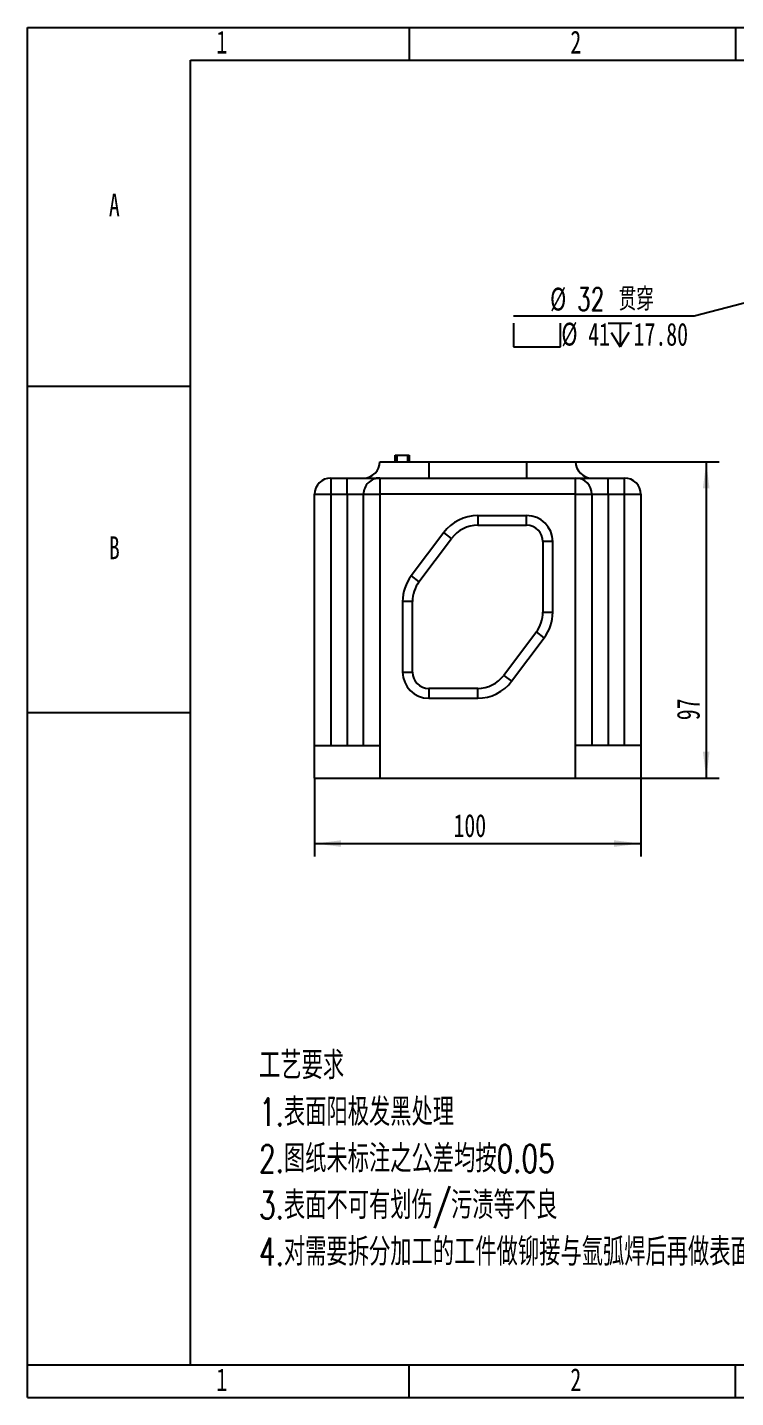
# Model space of a CAD drawing. Header units: millimetres. Extents: x 0 to 305, y 0 to 210.
# Drawn here: x 0 to 108.5, y 0 to 210 of the extents above; entities that cross this region are included whole.
import ezdxf

# ---------------------------------------------------------------- set-up
doc = ezdxf.new("R2010")
doc.units = ezdxf.units.MM
doc.layers.add('图框', color=7, linetype='Continuous')
doc.styles.add('SLDTEXTSTYLE0', font='TXT', dxfattribs={"width": 0.7, "bigfont": 'bigfont'})
doc.styles.add('SLDTEXTSTYLE3', font='TXT', dxfattribs={"width": 0.7})
doc.dimstyles.new('SLDDIMSTYLE1', dxfattribs={"dimtxt": 3.5, "dimasz": 4.08, "dimexe": 0, "dimexo": 0.0625, "dimgap": 0.875, "dimtad": 0, "dimtih": 1, "dimtoh": 1, "dimlfac": 2, "dimrnd": 1e-09, "dimzin": 12, "dimdsep": 46, "dimtxsty": 'SLDTEXTSTYLE3', "dimblk1": 'NONE', "dimsah": 1, "dimcen": 0, "dimadec": 0, "dimazin": 3, "dimtfac": 1, "dimtmove": 0, "dimatfit": 3, "dimldrblk": 'NONE', "dimfxl": 1, "dimfrac": 2, "dimtolj": 1, "dimtzin": 12, "dimarcsym": 0})
doc.dimstyles.new('SLDDIMSTYLE3', dxfattribs={"dimtxt": 3.5, "dimasz": 4.08, "dimexe": 0, "dimexo": 0.0625, "dimgap": 0.875, "dimtad": 2, "dimlfac": 2, "dimrnd": 1e-09, "dimzin": 12, "dimdsep": 46, "dimtxsty": 'SLDTEXTSTYLE3', "dimsah": 1, "dimcen": 0.09, "dimadec": 0, "dimazin": 3, "dimtfac": 1, "dimtofl": 0, "dimtmove": 0, "dimatfit": 3, "dimfxl": 1, "dimfrac": 2, "dimtolj": 1, "dimtzin": 12, "dimarcsym": 0})

# ---------------------------------------------------------------- blocks, each defined once
blk = doc.blocks.new('SW_SYMBOL_HOLE_SPOT')
at = {"layer": '图框', "color": 0}
for p, q in [((0, 875), (0, 75)), ((1600, 75), (1600, 875)), ((0, 75), (1600, 75))]:
    blk.add_line(p, q, dxfattribs=at)
blk = doc.blocks.new('SW_SYMBOL_HOLE_DEPTH')
at = {"layer": '图框', "color": 0}
for p, q in [((0, 875), (800, 875)), ((100, 555), (400, 75)), ((400, 875), (400, 75)), ((700, 555), (400, 75))]:
    blk.add_line(p, q, dxfattribs=at)
blk = doc.blocks.new('_D_2')
at = {"layer": '图框'}
for p, q in [((156.15, 179.72), (136.31, 174.59)), ((136.31, 174.59), (102.17, 165.76)), ((102.17, 165.76), (74.47, 165.76))]:
    blk.add_line(p, q, dxfattribs=at)
blk.add_solid([(136.31, 174.59), (132.23, 174.06), (132.48, 173.08)], dxfattribs=at)
at = {"layer": '图框', "xscale": 0.0045117371, "yscale": 0.0045117371, "zscale": 0.0045117371}
for name, p in [('SW_SYMBOL_HOLE_SPOT', (74.47, 160.73)), ('SW_SYMBOL_HOLE_DEPTH', (89.02, 160.73))]:
    blk.add_blockref(name, p, dxfattribs=at)
at = {"layer": '图框', "char_height": 3.5, "attachment_point": 1}
for s, insert, style in [('%%c', (80.1, 170.11), 'SLDTEXTSTYLE3'), ('32 贯穿', (84.22, 170.09), 'SLDTEXTSTYLE0'), ('%%c', (81.83, 164.74), 'SLDTEXTSTYLE3'), ('41', (85.94, 164.72), 'SLDTEXTSTYLE3'), ('17.80', (92.91, 164.72), 'SLDTEXTSTYLE3')]:
    blk.add_mtext(s, dxfattribs=dict(at, insert=insert, style=style))
blk = doc.blocks.new('_None')
blk = doc.blocks.new('_D_3')
at = {"layer": '图框'}
for p, q in [((76.5, 143.44), (106.03, 143.44)), ((104.03, 143.44), (104.03, 94.94)), ((87.5, 94.94), (106.03, 94.94))]:
    blk.add_line(p, q, dxfattribs=at)
for points in [[(104.03, 143.44), (103.52, 139.36), (104.54, 139.36)], [(104.03, 94.94), (104.54, 99.02), (103.52, 99.02)]]:
    blk.add_solid(points, dxfattribs=at)
at = {"layer": '图框', "insert": (99.52, 103.82), "char_height": 3.5, "attachment_point": 1, "rotation": 90, "style": 'SLDTEXTSTYLE3'}
blk.add_mtext('97', dxfattribs=at)
blk = doc.blocks.new('_D_4')
at = {"layer": '图框'}
for p, q in [((44, 94.94), (44, 82.91)), ((94, 94.94), (94, 82.91)), ((44, 84.91), (94, 84.91))]:
    blk.add_line(p, q, dxfattribs=at)
for points in [[(44, 84.91), (48.08, 84.41), (48.08, 85.42)], [(94, 84.91), (89.92, 85.42), (89.92, 84.41)]]:
    blk.add_solid(points, dxfattribs=at)
at = {"layer": '图框', "insert": (65.3, 89.43), "char_height": 3.5, "attachment_point": 1, "style": 'SLDTEXTSTYLE3'}
blk.add_mtext('100', dxfattribs=at)

msp = doc.modelspace()

# ---------------------------------------------------------------- linework, layer by layer
at = {"color": 7, "linetype": 'Continuous', "lineweight": 25}
for p, q in [((54.0049, 143.4385), (61.5049, 143.4385)), ((56.3566, 143.4385), (56.3566, 144.4385)), ((56.3566, 144.4385), (56.6175, 144.4385)), ((56.6175, 144.4385), (56.6175, 143.4385)), ((56.6175, 144.4385), (58.2658, 144.4385)), ((58.2658, 144.4385), (58.2658, 143.4385)), ((58.2658, 144.4385), (58.5049, 144.4385)), ((58.5049, 144.4385), (58.5049, 143.4385)), ((61.5049, 143.4385), (61.5049, 140.9385)), ((61.5049, 143.4385), (76.5049, 143.4385)), ((76.5049, 143.4385), (76.5049, 140.9385)), ((76.5049, 143.4385), (84.0049, 143.4385)), ((46.5049, 140.9385), (46.5049, 138.4385)), ((46.5049, 140.9385), (49.0049, 140.9385)), ((49.0049, 138.4385), (49.0049, 140.9385)), ((49.0049, 140.9385), (54.0049, 140.9385)), ((54.0049, 140.9385), (54.0049, 138.4385)), ((54.0049, 140.9385), (84.0049, 140.9385)), ((84.0049, 140.9385), (89.0049, 140.9385)), ((89.0049, 138.4385), (89.0049, 140.9385)), ((89.0049, 140.9385), (91.5049, 140.9385)), ((91.5049, 138.4385), (91.5049, 140.9385)), ((44.0049, 99.9385), (44.0049, 138.4385)), ((46.5049, 138.4385), (46.5049, 99.9385)), ((46.5049, 138.4385), (49.0049, 138.4385)), ((49.0049, 138.4385), (51.5049, 138.4385)), ((49.0049, 138.4385), (49.0049, 99.9385)), ((51.5049, 99.9385), (51.5049, 138.4385)), ((54.0049, 138.4385), (54.0049, 99.9385)), ((84.0049, 138.4385), (54.0049, 138.4385)), ((84.0049, 99.9385), (84.0049, 138.4385)), ((86.5049, 138.4385), (86.5049, 99.9385)), ((86.5049, 138.4385), (89.0049, 138.4385)), ((89.0049, 138.4385), (89.0049, 99.9385)), ((89.0049, 138.4385), (91.5049, 138.4385)), ((91.5049, 99.9385), (91.5049, 138.4385)), ((94.0049, 138.4385), (94.0049, 99.9385)), ((69.0049, 135.1885), (76.5049, 135.1885)), ((69.0049, 135.1885), (69.0049, 133.6885)), ((76.5049, 133.6885), (76.5049, 135.1885)), ((63.8049, 132.5885), (58.8049, 125.9219)), ((65.0049, 131.6885), (63.8049, 132.5885)), ((69.0049, 133.6885), (76.5049, 133.6885)), ((60.0049, 125.0219), (65.0049, 131.6885)), ((80.5049, 131.1885), (79.0049, 131.1885)), ((79.0049, 131.1885), (79.0049, 120.3552)), ((80.5049, 120.3552), (80.5049, 131.1885)), ((58.8049, 125.9219), (60.0049, 125.0219)), ((57.5049, 122.0219), (57.5049, 111.1885)), ((59.0049, 122.0219), (57.5049, 122.0219)), ((59.0049, 111.1885), (59.0049, 122.0219)), ((79.0049, 120.3552), (80.5049, 120.3552)), ((78.0049, 117.3552), (73.0049, 110.6885)), ((74.2049, 109.7885), (79.2049, 116.4552)), ((79.2049, 116.4552), (78.0049, 117.3552)), ((57.5049, 111.1885), (59.0049, 111.1885)), ((73.0049, 110.6885), (74.2049, 109.7885)), ((69.0049, 108.6885), (61.5049, 108.6885)), ((61.5049, 108.6885), (61.5049, 107.1885)), ((61.5049, 107.1885), (69.0049, 107.1885)), ((69.0049, 107.1885), (69.0049, 108.6885)), ((44.0049, 94.9385), (44.0049, 99.9385)), ((54.0049, 99.9385), (54.0049, 94.9385)), ((84.0049, 94.9385), (84.0049, 99.9385)), ((94.0049, 99.9385), (94.0049, 94.9385)), ((54.0049, 94.9385), (84.0049, 94.9385))]:
    msp.add_line(p, q, dxfattribs=at)
at = {"color": 7, "linetype": 'Continuous', "lineweight": 25, "flags": 128}
msp.add_lwpolyline([(84.0049, 138.4385), (84.0049, 138.8726), (84.0049, 139.2936), (84.0049, 139.6885), (84.0049, 140.0455), (84.0049, 140.3536), (84.0049, 140.6036), (84.0049, 140.7878), (84.0049, 140.9005), (84.0049, 140.9385)], dxfattribs=at)
at = {"color": 7, "linetype": 'Continuous', "lineweight": 25}
for centre, radius, start, end in [((51.5049, 143.4385), 2.5, 270, 0), ((86.5049, 143.4385), 2.5, 180, 270), ((46.5049, 138.4385), 2.5, 90, 180), ((54.0049, 138.4385), 2.5, 89.999994, 180), ((84.0049, 138.4385), 2.5, 0, 90), ((91.5049, 138.4385), 2.5, 360, 90), ((69.0049, 128.6885), 6.5, 90, 143.130102), ((76.5049, 131.1885), 4, 0, 90), ((69.0049, 128.6885), 5, 90, 143.130102), ((76.5049, 131.1885), 2.5, 0, 90), ((64.0049, 122.0219), 6.5, 143.130102, 180), ((64.0049, 122.0219), 5, 143.130102, 180), ((74.0049, 120.3552), 5, 323.130102, 0), ((74.0049, 120.3552), 6.5, 323.130102, 0), ((61.5049, 111.1885), 4, 180, 270), ((61.5049, 111.1885), 2.5, 180, 270), ((69.0049, 113.6885), 5, 270, 323.130102), ((69.0049, 113.6885), 6.5, 270, 323.130102)]:
    msp.add_arc(centre, radius, start, end, dxfattribs=at)
for points, knots in [([(44.0049, 138.4385), (44.0049, 138.4385), (44.07, 138.4385), (44.3204, 138.4385), (44.5057, 138.4385), (44.9685, 138.4385), (45.2458, 138.4385), (45.8505, 138.4385), (46.1776, 138.4385), (46.5049, 138.4385)], [0, 0, 0, 0, 0.25, 0.25, 0.5, 0.5, 0.75, 0.75, 1, 1, 1, 1]), ([(51.5049, 138.4385), (51.5049, 138.4385), (51.57, 138.4385), (51.8204, 138.4385), (52.0057, 138.4385), (52.4685, 138.4385), (52.7458, 138.4385), (53.3505, 138.4385), (53.6776, 138.4385), (54.0049, 138.4385)], [0, 0, 0, 0, 0.25, 0.25, 0.5, 0.5, 0.75, 0.75, 1, 1, 1, 1]), ([(84.0049, 138.4385), (84.3321, 138.4385), (84.6593, 138.4385), (85.2639, 138.4385), (85.5413, 138.4385), (86.0041, 138.4385), (86.1894, 138.4385), (86.4398, 138.4385), (86.5049, 138.4385), (86.5049, 138.4385)], [0, 0, 0, 0, 0.25, 0.25, 0.5, 0.5, 0.75, 0.75, 1, 1, 1, 1]), ([(91.5049, 138.4385), (91.8321, 138.4385), (92.1593, 138.4385), (92.7639, 138.4385), (93.0413, 138.4385), (93.5041, 138.4385), (93.6894, 138.4385), (93.9398, 138.4385), (94.0049, 138.4385), (94.0049, 138.4385)], [0, 0, 0, 0, 0.25, 0.25, 0.5, 0.5, 0.75, 0.75, 1, 1, 1, 1]), ([(44.0049, 99.9385), (44.0053, 99.9385), (44.0062, 99.9385), (44.0133, 99.9385), (44.0247, 99.9385), (44.0407, 99.9385), (44.0613, 99.9385), (44.0866, 99.9385), (44.1164, 99.9385), (44.1508, 99.9385), (44.1898, 99.9385), (44.2334, 99.9385), (44.2816, 99.9385), (44.3343, 99.9385), (44.3917, 99.9385), (44.4537, 99.9385), (44.5202, 99.9385), (44.5914, 99.9385), (44.6671, 99.9385), (44.7475, 99.9385), (44.8324, 99.9385), (44.9219, 99.9385), (45.0161, 99.9385), (45.1148, 99.9385), (45.2181, 99.9385), (45.326, 99.9385), (45.4385, 99.9385), (45.5556, 99.9385), (45.6774, 99.9385), (45.8037, 99.9385), (45.9346, 99.9385), (46.0701, 99.9385), (46.2102, 99.9385), (46.3548, 99.9385), (46.5041, 99.9385), (46.658, 99.9385), (46.8165, 99.9385), (46.9796, 99.9385), (47.1472, 99.9385), (47.3195, 99.9385), (47.4963, 99.9385), (47.6778, 99.9385), (47.8638, 99.9385), (48.0545, 99.9385), (48.2497, 99.9385), (48.4495, 99.9385), (48.6539, 99.9385), (48.8629, 99.9385), (49.0765, 99.9385), (49.2946, 99.9385), (49.5174, 99.9385), (49.7448, 99.9385), (49.9767, 99.9385), (50.2132, 99.9385), (50.4543, 99.9385), (50.7, 99.9385), (50.9503, 99.9385), (51.2052, 99.9385), (51.4647, 99.9385), (51.7288, 99.9385), (51.9974, 99.9385), (52.2706, 99.9385), (52.5485, 99.9385), (52.8309, 99.9385), (53.1179, 99.9385), (53.4095, 99.9385), (53.7057, 99.9385), (53.9046, 99.9385), (54.0049, 99.9385)], [0, 0, 0, 0, 0.01852796, 0.03677744, 0.05475305, 0.07245959, 0.08990206, 0.10708574, 0.12401612, 0.14069895, 0.15714022, 0.17334623, 0.18932351, 0.20507891, 0.22061956, 0.23595289, 0.25108663, 0.26602883, 0.28078785, 0.29537236, 0.30979136, 0.32405413, 0.3381703, 0.35214978, 0.36600277, 0.37973975, 0.3933715, 0.40690901, 0.42036352, 0.43374647, 0.44706951, 0.46034442, 0.47358312, 0.48679762, 0.5, 0.51320238, 0.52641688, 0.53965558, 0.55293049, 0.56625353, 0.57963648, 0.59309099, 0.6066285, 0.62026025, 0.63399723, 0.64785022, 0.6618297, 0.67594587, 0.69020864, 0.70462764, 0.71921215, 0.73397117, 0.74891337, 0.76404711, 0.77938044, 0.79492109, 0.81067649, 0.82665377, 0.84285978, 0.85930105, 0.87598388, 0.89291426, 0.91009794, 0.92754041, 0.94524695, 0.96322256, 0.98147204, 1, 1, 1, 1])]:
    msp.add_open_spline(points, degree=3, knots=knots, dxfattribs=at)
for points in [[(94.0049, 99.9385), (94.0049, 99.9385), (90.6716, 99.9385), (84.0049, 99.9385)], [(44.0049, 94.9385), (44.0049, 94.9385), (47.3382, 94.9385), (54.0049, 94.9385)], [(84.0049, 94.9385), (90.6716, 94.9385), (94.0049, 94.9385), (94.0049, 94.9385)]]:
    msp.add_open_spline(points, degree=3, dxfattribs=at)
at = {"layer": '图框'}
for p, q in [((0, 0), (0, 210)), ((0, 210), (297, 210)), ((58.5, 210), (58.5, 205)), ((108.5, 210), (108.5, 205)), ((0, 155), (25, 155)), ((0, 5), (25, 5)), ((58.5, 0), (58.5, 5)), ((108.5, 0), (108.5, 5)), ((0, 0), (297, 0))]:
    msp.add_line(p, q, dxfattribs=at)
at = {"layer": '图框', "linetype": 'Continuous', "lineweight": 25}
for p, q in [((25, 5), (25, 205)), ((25, 205), (292, 205))]:
    msp.add_line(p, q, dxfattribs=at)
at = {"layer": '图框', "lineweight": 25}
for p, q in [((0, 105), (25, 105)), ((25, 5), (292, 5))]:
    msp.add_line(p, q, dxfattribs=at)

# ---------------------------------------------------------------- texts
at = {"layer": '图框'}
for s, insert, char_height, attachment_point, style in [('1', (29.7944, 209.4995), 3.5, 2, 'SLDTEXTSTYLE3'), ('2', (84.0444, 209.4995), 3.5, 2, 'SLDTEXTSTYLE3'), ('A', (13.3203, 184.5403), 3.5, 2, 'SLDTEXTSTYLE3'), ('B', (13.3203, 131.9995), 3.5, 2, 'SLDTEXTSTYLE3'), ('工艺要求', (35.4996, 53.0424), 4.23333, 1, 'SLDTEXTSTYLE0'), ('1.表面阳极发黑处理', (35.4996, 45.898), 4.23333, 1, 'SLDTEXTSTYLE0'), ('2.图纸未标注之公差均按0.05', (35.4996, 38.7535), 4.233333, 1, 'SLDTEXTSTYLE0'), ('3.表面不可有划伤/污渍等不良', (35.4996, 31.6091), 4.233333, 1, 'SLDTEXTSTYLE0'), ('4.对需要拆分加工的工件做铆接与氩弧焊后再做表面处理', (35.4996, 24.4646), 4.233333, 1, 'SLDTEXTSTYLE0'), ('1', (29.7944, 4.4995), 3.5, 2, 'SLDTEXTSTYLE3'), ('2', (84.0444, 4.4995), 3.5, 2, 'SLDTEXTSTYLE3')]:
    msp.add_mtext(s, dxfattribs=dict(at, insert=insert, char_height=char_height, attachment_point=attachment_point, style=style))

# ---------------------------------------------------------------- dimensions: what is measured, and where the dimension line sits
dim = msp.add_diameter_dim_2p(p1=(156.1523, 179.7231), p2=(136.3051, 174.5911), text='%%c32 贯穿\\P{\\fGDT;v}<>{\\fGDT;x}17.80', dimstyle='SLDDIMSTYLE1', dxfattribs=at)
dim.commit()
dim.dimension.update_dxf_attribs({"geometry": '_D_2', "text_midpoint": (87.5235, 165.153), "dimtype": 163})
dim = msp.add_linear_dim(base=(104.0299, 94.9385), p1=(76.5049, 143.4385), p2=(87.5049, 94.9385), angle=90, dimstyle='SLDDIMSTYLE3', dxfattribs=at)
dim.commit()
dim.dimension.update_dxf_attribs({"geometry": '_D_3', "text_midpoint": (104.0299, 105.3494), "dimtype": 160})
dim = msp.add_linear_dim(base=(94.0049, 84.9135), p1=(44.0049, 94.9385), p2=(94.0049, 94.9385), dimstyle='SLDDIMSTYLE3', dxfattribs=at)
dim.commit()
dim.dimension.update_dxf_attribs({"geometry": '_D_4', "text_midpoint": (67.6072, 84.9135), "dimtype": 160})

doc.saveas('drawing.dxf')
